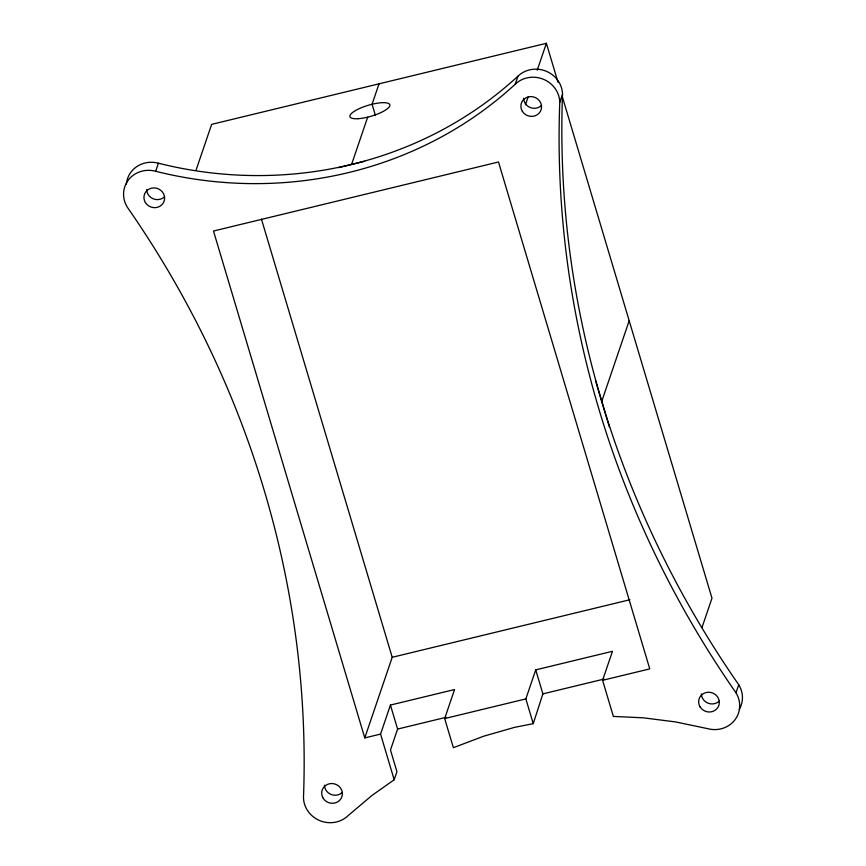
<?xml version="1.0" encoding="UTF-8"?>
<svg xmlns="http://www.w3.org/2000/svg" width="866" height="866" viewBox="0 0 866 866"><rect width="100%" height="100%" fill="white"/><g stroke="black" fill="none" stroke-linecap="round" stroke-linejoin="round"><path stroke-width="1.3" d="M738.741 684.746L735.992 692.811A26.023 24.594 18.8 0 1 734.649 720.22A26.023 24.594 18.8 0 1 707.598 728.642L675.599 721.93L643.211 717.806L613.366 716.42L602.584 680.308L612.468 651.297L535.718 669.883L542.885 693.883L533.229 723.651L514.426 727.397L483.564 736.241L453.373 747.694L444.669 718.563L454.553 689.542L390.436 705.065L397.602 729.064L390.469 750.021L396.931 771.682L394.182 779.746L371.947 795.475L347.991 815.729A26.023 24.594 18.8 0 1 319.9 820.665A26.023 24.594 18.8 0 1 303.479 797.564A1027.152 970.602 18.8 0 0 127.259 207.104A26.023 24.594 18.8 0 1 128.612 179.695A26.023 24.594 18.8 0 1 155.664 171.273L158.402 163.209A388.791 367.39 18.8 0 0 518.009 76.121A26.023 24.594 18.8 0 1 546.1 71.185A26.023 24.594 18.8 0 1 562.521 94.286A1027.152 970.602 18.8 0 0 738.741 684.746A26.023 24.594 18.8 0 1 739.218 709.492M195.965 170.44L211.65 124.368L546.381 43.3L557.985 82.194M351.574 164.453L367.671 117.159M379.016 83.84L372.066 104.256L375.454 115.622M155.664 171.273A388.791 367.39 18.8 0 0 515.259 84.175L518.009 76.121M525.467 104.721L528.087 97.046M537.234 70.168L546.381 43.3M735.992 692.811A1027.152 970.602 18.8 0 1 559.772 102.35L562.521 94.286M390.436 705.065L380.564 734.087L364.77 737.908L392.211 657.294L261.445 219.12M601.74 401.359L629.181 320.745M533.229 723.651L525.846 698.905L535.718 669.883M701.969 627.623L711.982 598.19L562.629 97.75M338.498 167.614L364.651 161.282M392.211 657.294L629.928 599.727M397.602 729.064L446.012 717.34M542.885 693.883L604.024 679.074M444.669 718.563L525.846 698.905M602.584 680.308L649.76 668.888L498.491 161.996L213.491 231.027L364.77 737.908M595.548 380.618L609.48 427.284M380.564 734.087L394.182 779.746M515.259 84.175A26.023 24.594 18.8 0 1 543.35 79.25A26.023 24.594 18.8 0 1 559.772 102.35M126.393 184.036A26.023 24.594 18.8 0 1 158.402 163.209M164.486 196.842A10.414 9.84 18.8 0 1 153.239 198.812A10.414 9.84 18.8 0 1 146.679 189.578M342.243 792.455A10.414 9.84 18.8 0 1 331.007 794.436A10.414 9.84 18.8 0 1 324.436 785.191M719.17 701.168A10.414 9.84 18.8 0 1 707.933 703.138A10.414 9.84 18.8 0 1 701.373 693.904M541.412 105.544A10.414 9.84 18.8 0 1 530.176 107.525A10.414 9.84 18.8 0 1 523.605 98.28M145.412 202.601A10.414 9.84 18.8 0 0 163.338 202.882A10.414 9.84 18.8 0 0 154.094 187.9A10.414 9.84 18.8 0 0 145.412 202.601M323.17 798.225A10.414 9.84 18.8 0 0 341.096 798.495A10.414 9.84 18.8 0 0 331.851 783.513A10.414 9.84 18.8 0 0 323.17 798.225M700.107 706.927A10.414 9.84 18.8 0 0 718.033 707.208A10.414 9.84 18.8 0 0 708.778 692.226A10.414 9.84 18.8 0 0 700.107 706.927M522.35 111.313A10.414 9.84 18.8 0 0 540.276 111.584A10.414 9.84 18.8 0 0 531.02 96.602A10.414 9.84 18.8 0 0 522.35 111.313M358.015 118.696A20.816 5.651 -16.6 0 0 389.765 105.89A20.816 5.651 -16.6 0 0 361.815 107.536A20.816 5.651 -16.6 0 0 358.015 118.696"/></g></svg>
